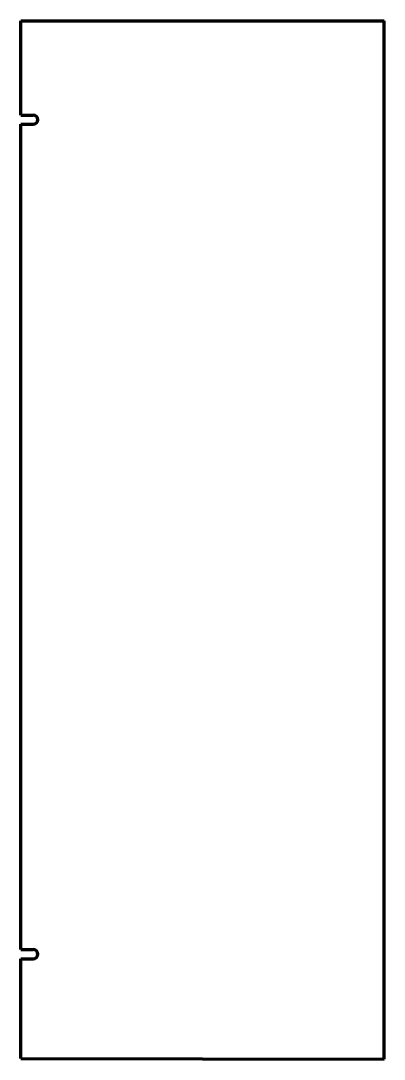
# Model space of a CAD drawing. Header units: inches. Extents: x 0 to 29.4, y 0 to 84.
import ezdxf

# ---------------------------------------------------------------- set-up
doc = ezdxf.new("R2010")
doc.units = ezdxf.units.IN
doc.header["$MEASUREMENT"] = 0
doc.layers.get('0').update_dxf_attribs({"linetype": 'CONTINUOUS'})

msp = doc.modelspace()

# ---------------------------------------------------------------- linework, layer by layer
at = {"color": 7, "lineweight": 90}
for p, q in [((0, 76.375), (0, 84)), ((0, 84), (29.375, 84)), ((29.375, 0), (29.375, 84)), ((0, 76.375), (1, 76.375)), ((0, 8.875), (0, 75.625)), ((0, 75.625), (1, 75.625)), ((0, 8.875), (1, 8.875)), ((0, 0.0625), (0, 8.125)), ((0, 8.125), (1, 8.125)), ((0, 0.0625), (29.375, 0))]:
    msp.add_line(p, q, dxfattribs=at)
for centre in [(1, 76), (1, 8.5)]:
    msp.add_arc(centre, 0.375, 270, 450, dxfattribs=at)

doc.saveas('drawing.dxf')
